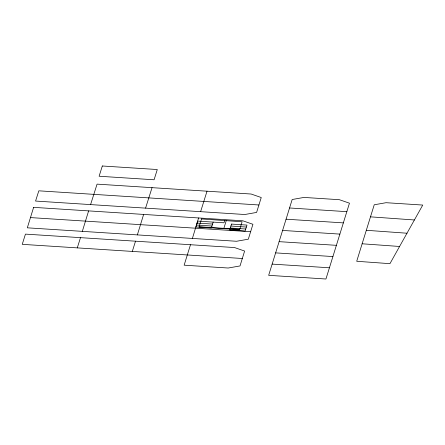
<?xml version="1.0" encoding="UTF-8"?>
<svg xmlns="http://www.w3.org/2000/svg" width="445" height="445" viewBox="0 0 445 445"><rect width="100%" height="100%" fill="white"/><g stroke="black" fill="none" stroke-linecap="round" stroke-linejoin="round"><path stroke-width="0.67" d="M198.598 217.955L192.401 238.431M143.629 214.423L137.366 234.893M88.622 210.886L82.325 231.356M213.172 222.105L211.353 228.007L195.878 227.011L197.697 221.115L223.996 222.8L224.725 220.442M223.874 228.33L226.277 220.542M242.314 258.495L22.25 244.338L25.443 234.115L234.554 247.559L244.617 251.047L240.022 265.938L228.202 268.018L184.141 265.181L190.493 244.728M282.592 230.432L292.17 199.51L303.991 197.43L339.396 199.705L349.464 203.187L325.946 279.009L268.663 275.327L282.592 230.432L339.88 234.103M370.485 216.843L374.239 204.778L386.049 202.703L422.75 205.062L389.942 263.668L356.706 261.271L370.485 216.843L414.39 219.975M207.02 191.194L200.612 211.67M152.04 187.662L145.576 208.132M132.304 251.419L135.519 241.19M77.285 247.876L80.501 237.658M90.574 204.594L97.071 184.13L251.152 194.031L261.243 197.524L256.598 212.426L244.806 214.512L35.567 201.057L38.821 190.822L258.923 204.978M289.545 207.976L346.839 211.664M286.052 219.196L343.368 222.889M197.09 223.079L212.565 224.074M230.894 226.054L246.369 227.045M196.484 225.048L211.959 226.043M230.288 228.018L245.762 229.014M199.11 226.739L239.755 229.347M30.471 217.588L250.618 231.739M279.115 241.657L336.398 245.329M275.622 252.877L332.91 256.559M272.145 264.102L329.434 267.784M366.318 230.293L406.986 233.219M362.135 243.782L399.554 246.474M33.614 207.353L27.323 227.823L236.506 241.268L248.316 239.193L252.921 224.291L242.853 220.803L33.614 207.353M201.513 218.951L199.015 227.056L239.655 229.67L242.091 221.771L201.513 218.951M231.5 224.085L229.681 229.987L245.156 230.983L246.975 225.081L231.5 224.085M102.317 165.991L99.118 176.237L154.087 179.774L157.285 169.528L102.317 165.991"/></g></svg>
